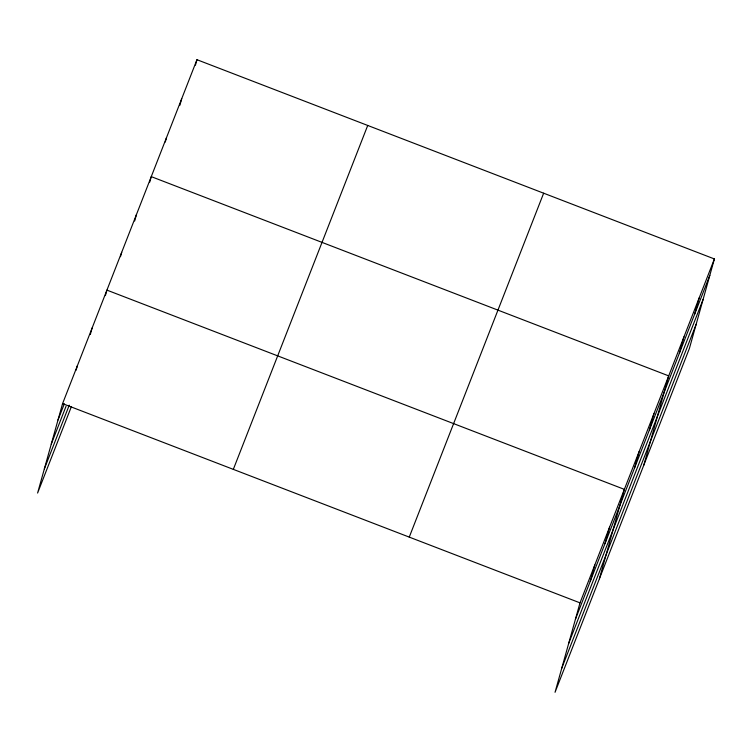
<?xml version="1.0" encoding="UTF-8"?>
<svg xmlns="http://www.w3.org/2000/svg" width="752" height="752" viewBox="0 0 752 752"><rect width="100%" height="100%" fill="white"/><g stroke="black" fill="none" stroke-linecap="round" stroke-linejoin="round"><path stroke-width="1.13" d="M714.4 258.951L580.008 602.86L555.042 692.301L689.424 348.383L714.4 258.951L196.958 59.699L62.576 403.617L37.6 493.049L71.393 406.588M76.131 370.153L77.353 365.782M90.306 334.508L92.139 327.957M105.393 295.592L106.925 290.122L624.357 489.364L599.391 578.805M120.48 256.667L121.702 252.296M134.655 221.022L136.488 214.461M149.742 182.097L151.265 176.635L668.707 375.878L643.74 465.319M165.28 142.025L166.502 137.654M179.897 105.242L181.73 98.681M195.435 65.17L196.958 59.699M590.217 581.428L594.794 565.025M605.003 543.593L609.581 527.199M634.566 467.932L639.144 451.538M649.343 430.106L653.92 413.703M679.357 353.299L683.935 336.896M694.594 314.317L699.172 297.924M57.998 420.011L64.334 403.796M51.268 444.112L66.044 406.287M44.33 468.947L69.25 405.178M233.327 469.361L367.719 125.452M409.257 537.107L543.649 193.198M575.43 619.253L709.822 275.345M568.7 643.355L703.092 299.446M561.772 668.19L696.155 324.281M62.576 403.617L580.008 602.86"/></g></svg>
